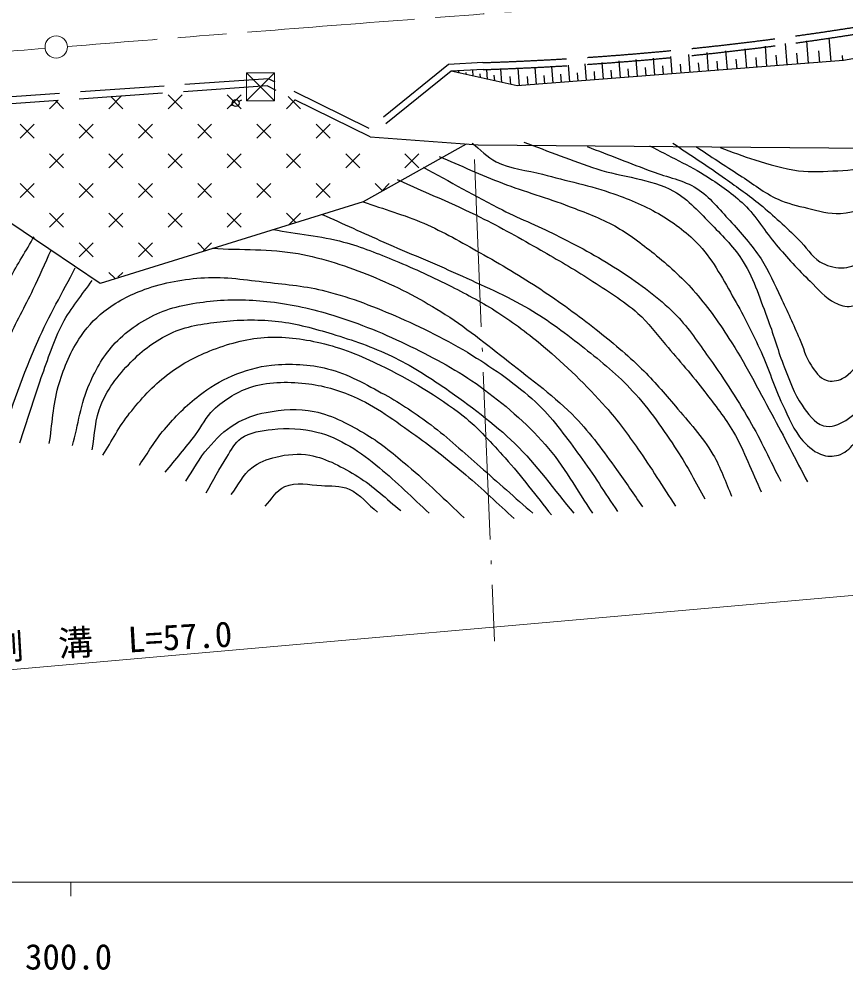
# Model space of a CAD drawing. Units: millimetres, scale not verified. Extents: x 40000 to 680000, y 20000 to 380000.
# Drawn here: x 364294 to 423546, y 198715 to 266846 of the extents above; entities that cross this region are included whole.
import ezdxf
from ezdxf.enums import TextEntityAlignment as Align

# ---------------------------------------------------------------- set-up
doc = ezdxf.new("R2010")
doc.units = ezdxf.units.MM
doc.header["$LTSCALE"] = 1000
for name, pattern in [('CHAIN', [18.5, 12, -1.5, 3.5, -1.5]), ('DASHED', [7.5, 6, -1.5]), ('LONG_DASHED_DOTTED', [15.25, 12, -1.5, 0.25, -1.5])]:
    doc.linetypes.add(name, pattern=pattern)
for name, color, linetype, lineweight in [('M-BGD', 7, 'Continuous', 25), ('M-BMK', 2, 'CHAIN', 13), ('M-BMK-HTXT', 7, 'LONG_DASHED_DOTTED', 13), ('M-BMK-ROW', 30, 'Continuous', 13), ('M-BMK-SRVR', 3, 'Continuous', 13), ('M-STR-HTXT', 7, 'Continuous', 13), ('M-TTL-BAND', 7, 'Continuous', 13)]:
    doc.layers.add(name, color=color, linetype=linetype, lineweight=lineweight)
doc.styles.add('ＭＳ ゴシック', font='')
doc.styles.get('ＭＳ ゴシック').set_extended_font_data('MS Gothic')

msp = doc.modelspace()

# ---------------------------------------------------------------- linework, layer by layer
at = {"layer": 'M-BGD'}
for p, q in [((419330, 263557), (419211, 265086)), ((420859, 263676), (420734, 265291)), ((422474, 263802), (422341, 265507)), ((431609, 265405), (423365, 263871)), ((413697, 263118), (413595, 264436)), ((415048, 263224), (414943, 264575)), ((416433, 263332), (416325, 264716)), ((417882, 263444), (417769, 264893)), ((420095, 263617), (420033, 264403)), ((421667, 263739), (421602, 264569)), ((397528, 263722), (395060, 263596)), ((423365, 263871), (399976, 262050)), ((406167, 262532), (406073, 263741)), ((407384, 262627), (407289, 263843)), ((408608, 262722), (408513, 263947)), ((409840, 262818), (409744, 264050)), ((411094, 262916), (410997, 264170)), ((412380, 263016), (412280, 264301)), ((413039, 263067), (412988, 263718)), ((414373, 263171), (414321, 263838)), ((415741, 263278), (415687, 263962)), ((417157, 263388), (417103, 264092)), ((418606, 263501), (418548, 264245)), ((423327, 263868), (423299, 264229)), ((397553, 263222), (395248, 263105)), ((399976, 262050), (395248, 263105)), ((395823, 262976), (395811, 263129)), ((396334, 262862), (396322, 263007)), ((396844, 262749), (396811, 263174)), ((397865, 262521), (397811, 263218)), ((398886, 262293), (398810, 263262)), ((400164, 262065), (400067, 263318)), ((401377, 262159), (401282, 263372)), ((402563, 262251), (402471, 263438)), ((403757, 262344), (403664, 263538)), ((404358, 262391), (404311, 262990)), ((404958, 262438), (404865, 263639)), ((405563, 262485), (405516, 263088)), ((406775, 262579), (406728, 263186)), ((407996, 262675), (407948, 263285)), ((409224, 262770), (409176, 263384)), ((410467, 262867), (410419, 263486)), ((411737, 262966), (411688, 263601)), ((397354, 262635), (397333, 262915)), ((398375, 262407), (398343, 262824)), ((399527, 262150), (399483, 262720)), ((400771, 262112), (400723, 262728)), ((401970, 262205), (401924, 262802)), ((403160, 262298), (403114, 262893)), ((366489, 260423), (367091, 261025)), ((366900, 261012), (367489, 260423)), ((370732, 260423), (371646, 261337)), ((370870, 261284), (371732, 260423)), ((374974, 261423), (375974, 260423)), ((374974, 260423), (375974, 261423)), ((379217, 261423), (380217, 260423)), ((379217, 260423), (380217, 261423)), ((380240, 261035), (380042, 260935)), ((383459, 260423), (384088, 261052)), ((383579, 261304), (384459, 260423)), ((379595, 260709), (379397, 260609)), ((370101, 247899), (352208, 259998)), ((364368, 259302), (365368, 258302)), ((364368, 258302), (365368, 259302)), ((368610, 259302), (369610, 258302)), ((368610, 258302), (369610, 259302)), ((372853, 259302), (373853, 258302)), ((372853, 258302), (373853, 259302)), ((377096, 259302), (378096, 258302)), ((377096, 258302), (378096, 259302)), ((381338, 259302), (382338, 258302)), ((381338, 258302), (382338, 259302)), ((385581, 259302), (386581, 258302)), ((385581, 258302), (386581, 259302)), ((389446, 258404), (397196, 257832)), ((396344, 257868), (388961, 253742)), ((397196, 257832), (429212, 257545)), ((366489, 257180), (367489, 256180)), ((366489, 256180), (367489, 257180)), ((370732, 257180), (371732, 256180)), ((370732, 256180), (371732, 257180)), ((374974, 257180), (375974, 256180)), ((374974, 256180), (375974, 257180)), ((379217, 257180), (380217, 256180)), ((379217, 256180), (380217, 257180)), ((383459, 257180), (384459, 256180)), ((383459, 256180), (384459, 257180)), ((387702, 257180), (388702, 256180)), ((387702, 256180), (388702, 257180)), ((391945, 257180), (392945, 256180)), ((391945, 256180), (392945, 257180)), ((364368, 255059), (365368, 254059)), ((364368, 254059), (365368, 255059)), ((368610, 255059), (369610, 254059)), ((368610, 254059), (369610, 255059)), ((372853, 255059), (373853, 254059)), ((372853, 254059), (373853, 255059)), ((377096, 255059), (378096, 254059)), ((377096, 254059), (378096, 255059)), ((381338, 255059), (382338, 254059)), ((381338, 254059), (382338, 255059)), ((385581, 255059), (386581, 254059)), ((385581, 254059), (386581, 255059)), ((389823, 255059), (390342, 254541)), ((390255, 254490), (390823, 255059)), ((388961, 253742), (370101, 247899)), ((366489, 252938), (367489, 251938)), ((366489, 251938), (367489, 252938)), ((370732, 252938), (371732, 251938)), ((370732, 251938), (371732, 252938)), ((374974, 252938), (375974, 251938)), ((374974, 251938), (375974, 252938)), ((379217, 252938), (380217, 251938)), ((379217, 251938), (380217, 252938)), ((383459, 252938), (384135, 252262)), ((383628, 252106), (384459, 252938)), ((368610, 250816), (369610, 249816)), ((368610, 249816), (369610, 250816)), ((372853, 250816), (373853, 249816)), ((372853, 249816), (373853, 250816)), ((377096, 250816), (377643, 250269)), ((377507, 250228), (378096, 250816)), ((370732, 248695), (371150, 248277)), ((371386, 248349), (371732, 248695))]:
    msp.add_line(p, q, dxfattribs=at)
at = {"layer": 'M-BGD', "linetype": 'DASHED'}
for p, q in [((395060, 263596), (389380, 258995)), ((395248, 263105), (389446, 258404)), ((382165, 262560), (352060, 260464)), ((389380, 258995), (382165, 262560)), ((382065, 262052), (352095, 259966)), ((389446, 258404), (382065, 262052))]:
    msp.add_line(p, q, dxfattribs=at)
at = {"layer": 'M-BGD'}
msp.add_circle((379819, 260822), 250, dxfattribs=at)
at = {"layer": 'M-BGD', "linetype": 'DASHED'}
for radius, end in [(213758, 290.47173), (214258, 290.4734)]:
    msp.add_arc((390608, 477368), radius, 271.85506, end, dxfattribs=at)
at = {"layer": 'M-BGD'}
for points, knots in [([(414522, 257641), (415353, 257342), (416169, 257000), (417015, 256746), (418044, 256436), (419079, 256108), (420146, 255979), (421076, 255867), (422022, 255927), (422958, 255979), (423921, 256032), (424885, 256121), (425833, 256299), (427220, 256558), (428575, 256972), (429923, 257385), (430877, 257677), (431807, 258041), (432748, 258369)], [0, 0, 0, 0, 1, 1, 1, 2, 2, 2, 3, 3, 3, 4, 4, 4, 5, 5, 5, 6, 6, 6, 6]), ([(396757, 257960), (397332, 257513), (397830, 256943), (398482, 256618), (399509, 256107), (400699, 256025), (401805, 255723), (403511, 255259), (405256, 254918), (406918, 254318), (408083, 253896), (409246, 253429), (410305, 252784), (411302, 252176), (412266, 251474), (413053, 250611), (414079, 249485), (414783, 248097), (415545, 246777), (416249, 245556), (416876, 244289), (417462, 243007), (418025, 241772), (418407, 240459), (418996, 239236), (419430, 238334), (419792, 237358), (420465, 236616), (420867, 236174), (421361, 235757), (421935, 235594), (422325, 235483), (422772, 235511), (423149, 235658), (423587, 235828), (423928, 236198), (424236, 236552), (424744, 237137), (425058, 237865), (425450, 238533), (426265, 239924), (427000, 241360), (427814, 242751), (428268, 243526), (428685, 244329), (429220, 245052), (429831, 245876), (430549, 246617), (431265, 247352), (431917, 248021), (432566, 248705), (433310, 249269), (434064, 249841), (434874, 250355), (435738, 250739), (436958, 251280), (438249, 251720), (439573, 251889), (440736, 252038), (441931, 251956), (443087, 251761), (444450, 251532), (445749, 251012), (447049, 250547), (448849, 249905), (450623, 249184), (452354, 248375), (455409, 246945), (458318, 245222), (461300, 243646)], [0, 0, 0, 0, 1, 1, 1, 2, 2, 2, 3, 3, 3, 4, 4, 4, 5, 5, 5, 6, 6, 6, 7, 7, 7, 8, 8, 8, 9, 9, 9, 10, 10, 10, 11, 11, 11, 12, 12, 12, 13, 13, 13, 14, 14, 14, 15, 15, 15, 16, 16, 16, 17, 17, 17, 18, 18, 18, 19, 19, 19, 20, 20, 20, 21, 21, 21, 22, 22, 22, 23, 23, 23, 23]), ([(400463, 258024), (402210, 257385), (403936, 256686), (405704, 256107), (407516, 255513), (409528, 255429), (411199, 254509), (412270, 253920), (413090, 252953), (413947, 252081), (414752, 251262), (415580, 250437), (416184, 249461), (416987, 248162), (417425, 246669), (417973, 245243), (418394, 244149), (418684, 243007), (419123, 241920), (419502, 240984), (419814, 239994), (420401, 239172), (420813, 238596), (421252, 237888), (421935, 237703), (422464, 237559), (423064, 237804), (423533, 238086), (424360, 238584), (424937, 239440), (425450, 240259), (426124, 241335), (426329, 242649), (426920, 243773), (427579, 245029), (428338, 246242), (429220, 247352), (429867, 248166), (430638, 248875), (431393, 249589), (432172, 250325), (432933, 251098), (433821, 251698), (434793, 252353), (435846, 252910), (436953, 253295), (437979, 253652), (439069, 253806), (440148, 253934), (441249, 254065), (442371, 254202), (443471, 254062), (444097, 253982), (444707, 253819), (445309, 253623)], [0, 0, 0, 0, 1, 1, 1, 2, 2, 2, 3, 3, 3, 4, 4, 4, 5, 5, 5, 6, 6, 6, 7, 7, 7, 8, 8, 8, 9, 9, 9, 10, 10, 10, 11, 11, 11, 12, 12, 12, 13, 13, 13, 14, 14, 14, 15, 15, 15, 16, 16, 16, 17, 17, 17, 18, 18, 18, 18]), ([(405001, 257705), (406556, 257108), (408110, 256509), (409666, 255915), (410730, 255509), (411900, 255313), (412861, 254701), (413788, 254110), (414483, 253212), (415225, 252400), (416023, 251529), (416817, 250642), (417462, 249653), (418024, 248791), (418420, 247831), (418868, 246905), (419337, 245935), (419772, 244949), (420210, 243965), (420493, 243329), (420649, 242624), (421041, 242048), (421328, 241625), (421644, 241131), (422127, 240962), (422491, 240834), (422929, 240922), (423277, 241089), (423902, 241390), (424295, 242034), (424747, 242559), (425333, 243241), (425858, 243976), (426345, 244732), (426912, 245614), (427342, 246578), (427878, 247480), (428265, 248130), (428640, 248791), (429092, 249397), (429616, 250099), (430180, 250778), (430818, 251378), (431659, 252169), (432579, 252888), (433566, 253487), (434470, 254036), (435444, 254477), (436441, 254829), (437659, 255258), (438949, 255445), (440203, 255753)], [0, 0, 0, 0, 1, 1, 1, 2, 2, 2, 3, 3, 3, 4, 4, 4, 5, 5, 5, 6, 6, 6, 7, 7, 7, 8, 8, 8, 9, 9, 9, 10, 10, 10, 11, 11, 11, 12, 12, 12, 13, 13, 13, 14, 14, 14, 15, 15, 15, 16, 16, 16, 17, 17, 17, 17]), ([(409474, 257768), (410858, 257023), (412304, 256381), (413628, 255532), (414549, 254940), (415463, 254314), (416248, 253551), (417128, 252695), (417747, 251605), (418548, 250675), (419325, 249773), (420118, 248881), (420977, 248055), (421543, 247510), (422063, 246873), (422766, 246521), (423117, 246346), (423527, 246211), (423916, 246266), (424492, 246346), (425003, 246724), (425450, 247096), (426207, 247727), (426700, 248619), (427303, 249397), (428068, 250384), (428638, 251537), (429540, 252400), (430470, 253291), (431635, 253904), (432735, 254573), (433500, 255039), (434261, 255535), (435099, 255851), (436147, 256247), (437282, 256355), (438373, 256607)], [0, 0, 0, 0, 1, 1, 1, 2, 2, 2, 3, 3, 3, 4, 4, 4, 5, 5, 5, 6, 6, 6, 7, 7, 7, 8, 8, 8, 9, 9, 9, 10, 10, 10, 11, 11, 11, 12, 12, 12, 12]), ([(411135, 257960), (412392, 257108), (413668, 256283), (414906, 255404), (415750, 254804), (416598, 254208), (417398, 253551), (418353, 252766), (419259, 251920), (420146, 251058), (420675, 250544), (421048, 249843), (421680, 249461), (422135, 249185), (422681, 249010), (423213, 249014), (423725, 249017), (424237, 249209), (424683, 249461), (425707, 250040), (426435, 251031), (427303, 251825), (427903, 252375), (428457, 252979), (429092, 253487), (429859, 254099), (430671, 254660), (431521, 255148), (432339, 255618), (433232, 255944), (434077, 256363), (434851, 256746), (435611, 257155), (436378, 257552)], [0, 0, 0, 0, 1, 1, 1, 2, 2, 2, 3, 3, 3, 4, 4, 4, 5, 5, 5, 6, 6, 6, 7, 7, 7, 8, 8, 8, 9, 9, 9, 10, 10, 10, 11, 11, 11, 11]), ([(412797, 257705), (413841, 257023), (414878, 256332), (415928, 255660), (416839, 255076), (417692, 254383), (418676, 253934), (419344, 253630), (420069, 253461), (420785, 253295), (421563, 253115), (422352, 252865), (423149, 252912), (424233, 252975), (425256, 253447), (426281, 253806), (427632, 254281), (428945, 254861), (430243, 255468), (431898, 256242), (433487, 257147), (435110, 257987)], [0, 0, 0, 0, 1, 1, 1, 2, 2, 2, 3, 3, 3, 4, 4, 4, 5, 5, 5, 6, 6, 6, 7, 7, 7, 7]), ([(394393, 257002), (395905, 256363), (397397, 255673), (398930, 255084), (400508, 254478), (402146, 254035), (403723, 253423), (404825, 252995), (405949, 252595), (406982, 252017), (407982, 251457), (408903, 250759), (409793, 250036), (410788, 249229), (411752, 248371), (412605, 247416), (413559, 246348), (414382, 245166), (415161, 243965), (416294, 242221), (417233, 240359), (418229, 238533), (419105, 236927), (419933, 235295), (420785, 233677)], [0, 0, 0, 0, 1, 1, 1, 2, 2, 2, 3, 3, 3, 4, 4, 4, 5, 5, 5, 6, 6, 6, 7, 7, 7, 8, 8, 8, 8]), ([(393242, 256235), (395138, 255212), (397006, 254136), (398930, 253167), (400274, 252490), (401682, 251941), (403020, 251250), (404520, 250476), (406026, 249697), (407429, 248758), (408778, 247855), (410115, 246903), (411263, 245754), (412143, 244874), (412841, 243828), (413564, 242815), (414655, 241285), (415689, 239711), (416631, 238086), (417448, 236677), (418122, 235189), (418868, 233740)], [0, 0, 0, 0, 1, 1, 1, 2, 2, 2, 3, 3, 3, 4, 4, 4, 5, 5, 5, 6, 6, 6, 7, 7, 7, 7]), ([(391389, 255340), (393370, 254445), (395386, 253624), (397332, 252656), (398809, 251922), (400246, 251110), (401678, 250292), (402864, 249614), (404047, 248928), (405192, 248183), (406371, 247416), (407595, 246692), (408643, 245754), (409386, 245091), (409976, 244274), (410624, 243518), (411579, 242404), (412542, 241294), (413436, 240131), (414153, 239198), (414891, 238273), (415481, 237255), (416270, 235895), (416802, 234401), (417462, 232974)], [0, 0, 0, 0, 1, 1, 1, 2, 2, 2, 3, 3, 3, 4, 4, 4, 5, 5, 5, 6, 6, 6, 7, 7, 7, 8, 8, 8, 8]), ([(388961, 253742), (390409, 253231), (391898, 252822), (393306, 252209), (394695, 251604), (396012, 250843), (397332, 250100), (398806, 249270), (400268, 248414), (401678, 247480), (403038, 246578), (404360, 245617), (405640, 244604), (406764, 243713), (407872, 242795), (408899, 241792), (409762, 240949), (410551, 240033), (411327, 239108), (412264, 237992), (413261, 236907), (414011, 235658), (414575, 234717), (414906, 233655), (415353, 232654)], [0, 0, 0, 0, 1, 1, 1, 2, 2, 2, 3, 3, 3, 4, 4, 4, 5, 5, 5, 6, 6, 6, 7, 7, 7, 8, 8, 8, 8]), ([(386021, 252848), (387491, 252187), (388956, 251518), (390430, 250867), (392193, 250088), (393984, 249372), (395735, 248566), (397457, 247773), (399216, 247041), (400847, 246074), (402240, 245248), (403541, 244270), (404809, 243262), (406013, 242304), (407219, 241329), (408260, 240195), (409464, 238883), (410477, 237402), (411455, 235913), (412183, 234805), (412776, 233613), (413436, 232462)], [0, 0, 0, 0, 1, 1, 1, 2, 2, 2, 3, 3, 3, 4, 4, 4, 5, 5, 5, 6, 6, 6, 7, 7, 7, 7]), ([(382506, 251761), (384189, 251463), (385904, 251308), (387555, 250867), (388824, 250527), (390046, 250024), (391261, 249525), (392628, 248964), (393970, 248341), (395287, 247672), (396418, 247097), (397546, 246508), (398610, 245818), (399747, 245082), (400838, 244269), (401869, 243390), (403452, 242042), (404961, 240598), (406343, 239045), (407181, 238102), (407913, 237069), (408643, 236041), (409587, 234711), (410432, 233314), (411327, 231951)], [0, 0, 0, 0, 1, 1, 1, 2, 2, 2, 3, 3, 3, 4, 4, 4, 5, 5, 5, 6, 6, 6, 7, 7, 7, 8, 8, 8, 8]), ([(360396, 237127), (360630, 238342), (360808, 239568), (361098, 240770), (361474, 242323), (361905, 243866), (362440, 245371), (362789, 246351), (363192, 247315), (363655, 248247), (364168, 249281), (364805, 250249), (365380, 251250)], [0, 0, 0, 0, 1, 1, 1, 2, 2, 2, 3, 3, 3, 4, 4, 4, 4]), ([(361546, 236808), (361844, 238001), (362107, 239203), (362440, 240387), (362768, 241547), (363079, 242718), (363527, 243837), (364030, 245093), (364738, 246257), (365316, 247480), (365756, 248411), (366168, 249354), (366594, 250292)], [0, 0, 0, 0, 1, 1, 1, 2, 2, 2, 3, 3, 3, 4, 4, 4, 4]), ([(378161, 250419), (380206, 250292), (382280, 250401), (384296, 250036), (386093, 249711), (387843, 249124), (389536, 248438), (391266, 247737), (392933, 246865), (394520, 245882), (396230, 244824), (397797, 243547), (399377, 242304), (401017, 241013), (402715, 239774), (404170, 238278), (405269, 237147), (406171, 235838), (407109, 234571), (407756, 233698), (408345, 232782), (408963, 231887)], [0, 0, 0, 0, 1, 1, 1, 2, 2, 2, 3, 3, 3, 4, 4, 4, 5, 5, 5, 6, 6, 6, 7, 7, 7, 7]), ([(362888, 236552), (363804, 238959), (364589, 241420), (365636, 243773), (366433, 245567), (367425, 247267), (368320, 249014)], [0, 0, 0, 0, 1, 1, 1, 2, 2, 2, 2]), ([(364358, 236488), (364869, 238043), (365336, 239614), (365891, 241153), (366365, 242467), (366770, 243819), (367425, 245052), (368007, 246147), (368831, 247096), (369534, 248119)], [0, 0, 0, 0, 1, 1, 1, 2, 2, 2, 3, 3, 3, 3]), ([(366466, 236424), (366679, 237788), (366721, 239189), (367105, 240514), (367448, 241696), (367909, 242866), (368575, 243901), (369057, 244649), (369665, 245332), (370365, 245882), (371241, 246572), (372255, 247103), (373304, 247480), (374672, 247971), (376135, 248223), (377586, 248311), (379078, 248401), (380573, 248156), (382059, 247991), (383472, 247834), (384898, 247702), (386277, 247352), (388099, 246889), (389860, 246192), (391581, 245435), (393473, 244602), (395330, 243666), (397076, 242559), (398656, 241558), (400207, 240474), (401550, 239172), (402670, 238086), (403561, 236784), (404489, 235530), (405438, 234248), (406279, 232888), (407173, 231568)], [0, 0, 0, 0, 1, 1, 1, 2, 2, 2, 3, 3, 3, 4, 4, 4, 5, 5, 5, 6, 6, 6, 7, 7, 7, 8, 8, 8, 9, 9, 9, 10, 10, 10, 11, 11, 11, 12, 12, 12, 12]), ([(368128, 236297), (368533, 237766), (368727, 239311), (369342, 240706), (369810, 241766), (370391, 242812), (371195, 243646), (372090, 244572), (373207, 245311), (374391, 245818), (375592, 246334), (376923, 246520), (378225, 246649), (379582, 246784), (380960, 246739), (382315, 246585), (383830, 246413), (385330, 246073), (386788, 245627), (388698, 245042), (390551, 244264), (392348, 243390), (394072, 242551), (395777, 241637), (397332, 240514), (399020, 239295), (400619, 237922), (401997, 236361), (403315, 234868), (404255, 233080), (405384, 231440)], [0, 0, 0, 0, 1, 1, 1, 2, 2, 2, 3, 3, 3, 4, 4, 4, 5, 5, 5, 6, 6, 6, 7, 7, 7, 8, 8, 8, 9, 9, 9, 10, 10, 10, 10]), ([(369534, 235977), (369747, 237063), (369733, 238220), (370173, 239236), (370695, 240440), (371536, 241513), (372473, 242431), (373305, 243246), (374280, 243952), (375349, 244412), (376469, 244896), (377715, 245051), (378928, 245179), (380241, 245318), (381578, 245330), (382890, 245179), (384194, 245029), (385468, 244664), (386724, 244285), (388182, 243844), (389633, 243348), (391006, 242687), (392349, 242040), (393615, 241235), (394840, 240387), (396584, 239178), (398301, 237902), (399824, 236424), (401387, 234909), (402636, 233101), (404042, 231440)], [0, 0, 0, 0, 1, 1, 1, 2, 2, 2, 3, 3, 3, 4, 4, 4, 5, 5, 5, 6, 6, 6, 7, 7, 7, 8, 8, 8, 9, 9, 9, 10, 10, 10, 10]), ([(370301, 235594), (370940, 236595), (371479, 237667), (372218, 238597), (373014, 239600), (373886, 240565), (374902, 241345), (375832, 242059), (376878, 242639), (377969, 243070), (379213, 243563), (380533, 243931), (381867, 244029), (383212, 244127), (384580, 243948), (385893, 243646), (387378, 243304), (388806, 242715), (390175, 242048), (392264, 241030), (394293, 239844), (396118, 238405), (397230, 237529), (398173, 236453), (399121, 235402), (400298, 234098), (401337, 232675), (402444, 231312)], [0, 0, 0, 0, 1, 1, 1, 2, 2, 2, 3, 3, 3, 4, 4, 4, 5, 5, 5, 6, 6, 6, 7, 7, 7, 8, 8, 8, 9, 9, 9, 9]), ([(372921, 234891), (373517, 235743), (374036, 236654), (374710, 237447), (375461, 238331), (376282, 239169), (377202, 239875), (377930, 240433), (378723, 240923), (379567, 241281), (380461, 241661), (381412, 241950), (382379, 242048), (383716, 242184), (385100, 242118), (386405, 241792), (387857, 241430), (389183, 240660), (390494, 239939), (391654, 239302), (392758, 238560), (393817, 237766), (395051, 236842), (396168, 235773), (397332, 234763), (398597, 233665), (399846, 232548), (401102, 231440)], [0, 0, 0, 0, 1, 1, 1, 2, 2, 2, 3, 3, 3, 4, 4, 4, 5, 5, 5, 6, 6, 6, 7, 7, 7, 8, 8, 8, 9, 9, 9, 9]), ([(374774, 234380), (375498, 235274), (376250, 236147), (376947, 237063), (377391, 237647), (377685, 238357), (378225, 238853), (379027, 239589), (379994, 240202), (381037, 240514), (382324, 240899), (383729, 240867), (385063, 240706), (386254, 240562), (387423, 240183), (388513, 239684), (390125, 238945), (391543, 237837), (392987, 236808), (394135, 235989), (395233, 235099), (396310, 234188), (397495, 233184), (398610, 232100), (399760, 231057)], [0, 0, 0, 0, 1, 1, 1, 2, 2, 2, 3, 3, 3, 4, 4, 4, 5, 5, 5, 6, 6, 6, 7, 7, 7, 8, 8, 8, 8]), ([(376244, 233740), (376776, 234529), (377217, 235387), (377841, 236105), (378406, 236753), (379023, 237385), (379758, 237830), (380439, 238242), (381214, 238513), (381995, 238661), (383126, 238875), (384318, 238952), (385446, 238725), (386792, 238454), (388033, 237761), (389216, 237063), (390277, 236438), (391212, 235617), (392156, 234827), (393554, 233656), (394840, 232356), (396182, 231120)], [0, 0, 0, 0, 1, 1, 1, 2, 2, 2, 3, 3, 3, 4, 4, 4, 5, 5, 5, 6, 6, 6, 7, 7, 7, 7]), ([(377714, 232910), (378203, 233762), (378639, 234647), (379183, 235466), (379495, 235934), (379741, 236491), (380206, 236808), (380846, 237245), (381672, 237362), (382442, 237447), (383503, 237563), (384600, 237503), (385638, 237255), (386473, 237056), (387256, 236658), (388002, 236233), (388757, 235802), (389437, 235248), (390111, 234699), (391362, 233680), (392497, 232526), (393690, 231440)], [0, 0, 0, 0, 1, 1, 1, 2, 2, 2, 3, 3, 3, 4, 4, 4, 5, 5, 5, 6, 6, 6, 7, 7, 7, 7]), ([(379503, 232782), (379993, 233421), (380340, 234201), (380973, 234699), (381467, 235089), (382086, 235319), (382698, 235466), (383486, 235655), (384329, 235741), (385126, 235594), (386364, 235365), (387500, 234711), (388577, 234060), (389693, 233385), (390622, 232441), (391645, 231632)], [0, 0, 0, 0, 1, 1, 1, 2, 2, 2, 3, 3, 3, 4, 4, 4, 5, 5, 5, 5]), ([(381931, 231951), (382400, 232420), (382728, 233096), (383337, 233357), (384140, 233701), (385085, 233466), (385957, 233421), (386622, 233386), (387326, 233428), (387938, 233165), (388745, 232819), (389301, 232058), (389983, 231504)], [0, 0, 0, 0, 1, 1, 1, 2, 2, 2, 3, 3, 3, 4, 4, 4, 4])]:
    msp.add_open_spline(points, degree=3, knots=knots, dxfattribs=at)
at = {"layer": 'M-BMK'}
for start, end in [(94.22523, 94.60784), (94.62192, 94.69276)]:
    msp.add_arc((890484, -6220910), 6506816, start, end, dxfattribs=at)
at = {"layer": 'M-BMK-HTXT'}
msp.add_line((396919, 256772), (398357, 222263), dxfattribs=at)
at = {"layer": 'M-BMK-ROW'}
for p, q in [((380593, 262989), (382593, 260989)), ((380593, 260989), (382593, 262989))]:
    msp.add_line(p, q, dxfattribs=at)
msp.add_lwpolyline([(380593, 260989), (382593, 260989), (382593, 262989), (380593, 262989)], close=True, dxfattribs=at)
at = {"layer": 'M-BMK-SRVR'}
msp.add_circle((366957, 264842), 800, dxfattribs=at)
at = {"layer": 'M-STR-HTXT'}
msp.add_line((342492, 218362), (446919, 227564), dxfattribs=at)
at = {"layer": 'M-TTL-BAND'}
for p, q in [((40000, 205000), (579000, 205000)), ((368000, 205000), (368000, 204000))]:
    msp.add_line(p, q, dxfattribs=at)

# ---------------------------------------------------------------- texts
at = {"layer": 'M-STR-HTXT', "style": 'ＭＳ ゴシック'}
msp.add_text('側\u3000溝\u3000L=57.0', height=1833, rotation=3.28, dxfattribs=at).set_placement((362107, 221801), align=Align.MIDDLE_LEFT)
at = {"layer": 'M-TTL-BAND', "style": 'ＭＳ ゴシック'}
msp.add_text('300.0', height=1833, dxfattribs=at).set_placement((367844, 198195), align=Align.BOTTOM_CENTER)

doc.saveas('drawing.dxf')
